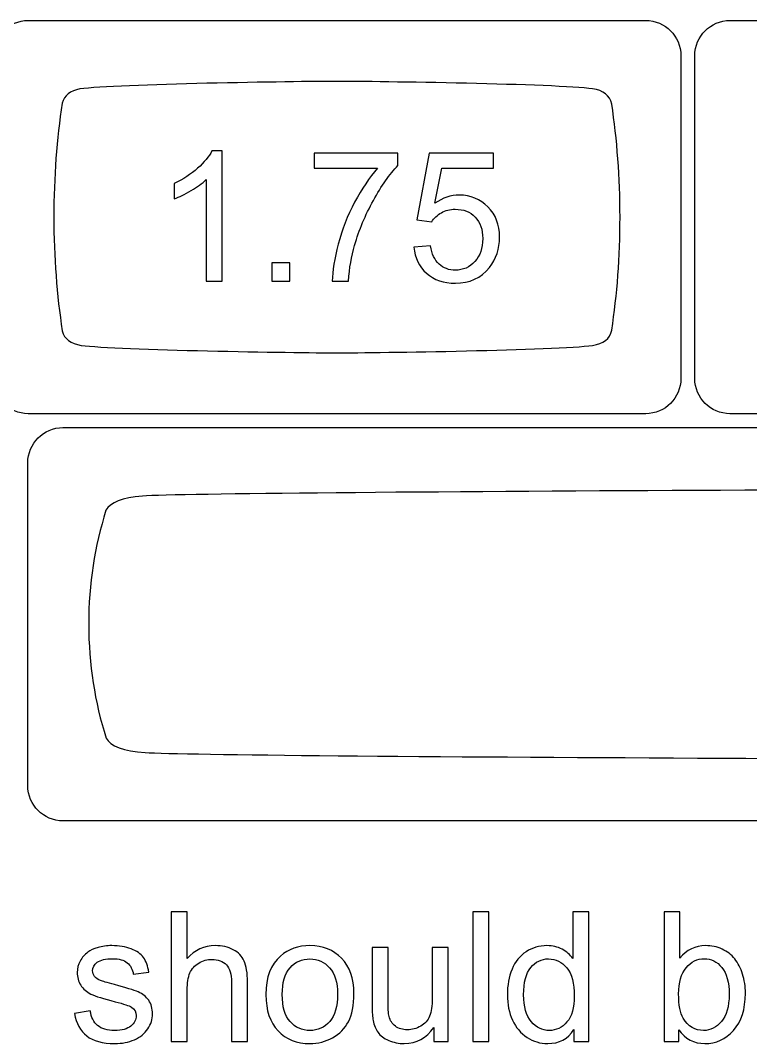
# Model space of a CAD drawing. Header units: millimetres. Extents: x -3 to 616, y -3 to 391.
# Drawn here: x 322.87 to 357.04, y 342.76 to 390.63 of the extents above; entities that cross this region are included whole.
import ezdxf

# ---------------------------------------------------------------- set-up
doc = ezdxf.new("R2010")
doc.units = ezdxf.units.MM
doc.header["$MEASUREMENT"] = 0
doc.layers.add('Templates', color=7, linetype='Continuous')

msp = doc.modelspace()

# ---------------------------------------------------------------- linework, layer by layer
at = {"layer": 'Templates'}
for points, knots in [([(323.229, 372.227), (323.229, 372.227), (352.136, 372.227), (352.136, 372.227), (352.136, 372.227), (353.042, 372.227), (353.782, 372.968), (353.782, 373.873), (353.782, 373.873), (353.782, 373.873), (353.782, 388.981), (353.782, 388.981), (353.782, 388.981), (353.782, 389.886), (353.042, 390.627), (352.136, 390.627), (352.136, 390.627), (352.136, 390.627), (323.229, 390.627), (323.229, 390.627), (323.229, 390.627), (322.323, 390.627), (321.582, 389.886), (321.582, 388.981), (321.582, 388.981), (321.582, 388.981), (321.582, 373.873), (321.582, 373.873), (321.582, 373.873), (321.582, 372.968), (322.323, 372.227), (323.229, 372.227)], [0, 0, 0, 0, 0.111111, 0.111111, 0.111111, 0.111111, 0.222222, 0.222222, 0.222222, 0.222222, 0.333333, 0.333333, 0.333333, 0.333333, 0.444444, 0.444444, 0.444444, 0.444444, 0.555556, 0.555556, 0.555556, 0.555556, 0.666667, 0.666667, 0.666667, 0.666667, 0.777778, 0.777778, 0.777778, 0.777778, 1, 1, 1, 1]), ([(356.079, 372.227), (356.079, 372.227), (389.586, 372.227), (389.586, 372.227), (389.586, 372.227), (390.492, 372.227), (391.232, 372.968), (391.232, 373.873), (391.232, 373.873), (391.232, 373.873), (391.232, 388.981), (391.232, 388.981), (391.232, 388.981), (391.232, 389.886), (390.492, 390.627), (389.586, 390.627), (389.586, 390.627), (389.586, 390.627), (356.079, 390.627), (356.079, 390.627), (356.079, 390.627), (355.173, 390.627), (354.432, 389.886), (354.432, 388.981), (354.432, 388.981), (354.432, 388.981), (354.432, 373.873), (354.432, 373.873), (354.432, 373.873), (354.432, 372.968), (355.173, 372.227), (356.079, 372.227)], [0, 0, 0, 0, 0.111111, 0.111111, 0.111111, 0.111111, 0.222222, 0.222222, 0.222222, 0.222222, 0.333333, 0.333333, 0.333333, 0.333333, 0.444444, 0.444444, 0.444444, 0.444444, 0.555556, 0.555556, 0.555556, 0.555556, 0.666667, 0.666667, 0.666667, 0.666667, 0.777778, 0.777778, 0.777778, 0.777778, 1, 1, 1, 1]), ([(337.682, 387.776), (339.555, 387.776), (347.98, 387.654), (349.645, 387.428), (349.645, 387.428), (349.645, 387.428), (349.645, 387.428), (349.645, 387.428), (349.645, 387.428), (350.151, 387.355), (350.452, 387.123), (350.543, 386.718), (350.543, 386.718), (350.794, 385.065), (350.932, 383.284), (350.932, 381.426), (350.932, 381.426), (350.933, 379.568), (350.796, 377.786), (350.546, 376.134), (350.546, 376.134), (350.455, 375.729), (350.154, 375.497), (349.65, 375.424), (349.65, 375.424), (347.984, 375.199), (339.547, 375.076), (337.686, 375.077), (337.686, 375.077), (335.824, 375.077), (327.383, 375.2), (325.717, 375.426), (325.717, 375.426), (325.717, 375.426), (325.717, 375.426), (325.717, 375.426), (325.717, 375.426), (325.225, 375.497), (324.927, 375.719), (324.827, 376.103), (324.827, 376.103), (324.572, 377.765), (324.433, 379.557), (324.433, 381.428), (324.433, 381.428), (324.432, 383.299), (324.571, 385.094), (324.825, 386.757), (324.825, 386.757), (324.921, 387.124), (325.2, 387.342), (325.656, 387.422), (325.656, 387.422), (327.338, 387.652), (335.81, 387.777), (337.682, 387.776)], [0, 0, 0, 0, 0.066667, 0.066667, 0.066667, 0.066667, 0.133333, 0.133333, 0.133333, 0.133333, 0.2, 0.2, 0.2, 0.2, 0.266667, 0.266667, 0.266667, 0.266667, 0.333333, 0.333333, 0.333333, 0.333333, 0.4, 0.4, 0.4, 0.4, 0.466667, 0.466667, 0.466667, 0.466667, 0.533333, 0.533333, 0.533333, 0.533333, 0.6, 0.6, 0.6, 0.6, 0.666667, 0.666667, 0.666667, 0.666667, 0.733333, 0.733333, 0.733333, 0.733333, 0.8, 0.8, 0.8, 0.8, 0.866667, 0.866667, 0.866667, 0.866667, 1, 1, 1, 1]), ([(332.305, 378.434), (332.305, 378.434), (331.56, 378.434), (331.56, 378.434), (331.56, 378.434), (331.56, 378.434), (331.56, 383.178), (331.56, 383.178), (331.56, 383.178), (331.381, 383.006), (331.146, 382.835), (330.855, 382.665), (330.855, 382.665), (330.564, 382.494), (330.302, 382.365), (330.07, 382.281), (330.07, 382.281), (330.07, 382.281), (330.07, 383), (330.07, 383), (330.07, 383), (330.487, 383.195), (330.851, 383.432), (331.162, 383.712), (331.162, 383.712), (331.474, 383.99), (331.696, 384.259), (331.826, 384.522), (331.826, 384.522), (331.826, 384.522), (332.305, 384.522), (332.305, 384.522), (332.305, 384.522), (332.305, 384.522), (332.305, 378.434), (332.305, 378.434)], [0, 0, 0, 0, 0.1, 0.1, 0.1, 0.1, 0.2, 0.2, 0.2, 0.2, 0.3, 0.3, 0.3, 0.3, 0.4, 0.4, 0.4, 0.4, 0.5, 0.5, 0.5, 0.5, 0.6, 0.6, 0.6, 0.6, 0.7, 0.7, 0.7, 0.7, 0.8, 0.8, 0.8, 0.8, 1, 1, 1, 1]), ([(336.615, 383.709), (336.615, 383.709), (336.615, 384.42), (336.615, 384.42), (336.615, 384.42), (336.615, 384.42), (340.535, 384.42), (340.535, 384.42), (340.535, 384.42), (340.535, 384.42), (340.535, 383.844), (340.535, 383.844), (340.535, 383.844), (340.15, 383.434), (339.766, 382.887), (339.388, 382.206), (339.388, 382.206), (339.008, 381.524), (338.716, 380.823), (338.509, 380.102), (338.509, 380.102), (338.36, 379.595), (338.264, 379.038), (338.224, 378.434), (338.224, 378.434), (338.224, 378.434), (337.462, 378.434), (337.462, 378.434), (337.462, 378.434), (337.47, 378.911), (337.563, 379.488), (337.742, 380.164), (337.742, 380.164), (337.922, 380.841), (338.177, 381.493), (338.511, 382.121), (338.511, 382.121), (338.846, 382.749), (339.201, 383.278), (339.578, 383.709), (339.578, 383.709), (339.578, 383.709), (336.615, 383.709), (336.615, 383.709)], [0, 0, 0, 0, 0.083333, 0.083333, 0.083333, 0.083333, 0.166667, 0.166667, 0.166667, 0.166667, 0.25, 0.25, 0.25, 0.25, 0.333333, 0.333333, 0.333333, 0.333333, 0.416667, 0.416667, 0.416667, 0.416667, 0.5, 0.5, 0.5, 0.5, 0.583333, 0.583333, 0.583333, 0.583333, 0.666667, 0.666667, 0.666667, 0.666667, 0.75, 0.75, 0.75, 0.75, 0.833333, 0.833333, 0.833333, 0.833333, 1, 1, 1, 1]), ([(341.281, 380.026), (341.281, 380.026), (342.06, 380.085), (342.06, 380.085), (342.06, 380.085), (342.118, 379.705), (342.252, 379.42), (342.461, 379.228), (342.461, 379.228), (342.67, 379.038), (342.925, 378.942), (343.226, 378.942), (343.226, 378.942), (343.588, 378.942), (343.892, 379.078), (344.139, 379.347), (344.139, 379.347), (344.384, 379.618), (344.507, 379.976), (344.507, 380.422), (344.507, 380.422), (344.507, 380.847), (344.39, 381.181), (344.154, 381.427), (344.154, 381.427), (343.919, 381.673), (343.607, 381.795), (343.219, 381.795), (343.219, 381.795), (342.977, 381.795), (342.762, 381.74), (342.57, 381.63), (342.57, 381.63), (342.379, 381.52), (342.23, 381.378), (342.12, 381.203), (342.12, 381.203), (342.12, 381.203), (341.417, 381.304), (341.417, 381.304), (341.417, 381.304), (341.417, 381.304), (342.001, 384.42), (342.001, 384.42), (342.001, 384.42), (342.001, 384.42), (345.007, 384.42), (345.007, 384.42), (345.007, 384.42), (345.007, 384.42), (345.007, 383.709), (345.007, 383.709), (345.007, 383.709), (345.007, 383.709), (342.595, 383.709), (342.595, 383.709), (342.595, 383.709), (342.595, 383.709), (342.272, 382.073), (342.272, 382.073), (342.272, 382.073), (342.635, 382.329), (343.016, 382.456), (343.414, 382.456), (343.414, 382.456), (343.941, 382.456), (344.387, 382.272), (344.75, 381.905), (344.75, 381.905), (345.112, 381.538), (345.295, 381.067), (345.295, 380.491), (345.295, 380.491), (345.295, 379.943), (345.135, 379.468), (344.816, 379.069), (344.816, 379.069), (344.428, 378.578), (343.898, 378.332), (343.226, 378.332), (343.226, 378.332), (342.676, 378.332), (342.227, 378.488), (341.878, 378.797), (341.878, 378.797), (341.53, 379.106), (341.331, 379.515), (341.281, 380.026)], [0, 0, 0, 0, 0.043478, 0.043478, 0.043478, 0.043478, 0.086957, 0.086957, 0.086957, 0.086957, 0.130435, 0.130435, 0.130435, 0.130435, 0.173913, 0.173913, 0.173913, 0.173913, 0.217391, 0.217391, 0.217391, 0.217391, 0.26087, 0.26087, 0.26087, 0.26087, 0.304348, 0.304348, 0.304348, 0.304348, 0.347826, 0.347826, 0.347826, 0.347826, 0.391304, 0.391304, 0.391304, 0.391304, 0.434783, 0.434783, 0.434783, 0.434783, 0.478261, 0.478261, 0.478261, 0.478261, 0.521739, 0.521739, 0.521739, 0.521739, 0.565217, 0.565217, 0.565217, 0.565217, 0.608696, 0.608696, 0.608696, 0.608696, 0.652174, 0.652174, 0.652174, 0.652174, 0.695652, 0.695652, 0.695652, 0.695652, 0.73913, 0.73913, 0.73913, 0.73913, 0.782609, 0.782609, 0.782609, 0.782609, 0.826087, 0.826087, 0.826087, 0.826087, 0.869565, 0.869565, 0.869565, 0.869565, 0.913043, 0.913043, 0.913043, 0.913043, 1, 1, 1, 1]), ([(334.635, 378.434), (334.635, 378.434), (334.635, 379.281), (334.635, 379.281), (334.635, 379.281), (334.635, 379.281), (335.482, 379.281), (335.482, 379.281), (335.482, 379.281), (335.482, 379.281), (335.482, 378.434), (335.482, 378.434), (335.482, 378.434), (335.482, 378.434), (334.635, 378.434), (334.635, 378.434)], [0, 0, 0, 0, 0.2, 0.2, 0.2, 0.2, 0.4, 0.4, 0.4, 0.4, 0.6, 0.6, 0.6, 0.6, 1, 1, 1, 1]), ([(324.86, 353.177), (324.86, 353.177), (436.568, 353.177), (436.568, 353.177), (436.568, 353.177), (437.473, 353.177), (438.214, 353.918), (438.214, 354.823), (438.214, 354.823), (438.214, 354.823), (438.214, 369.931), (438.214, 369.931), (438.214, 369.931), (438.214, 370.836), (437.473, 371.577), (436.568, 371.577), (436.568, 371.577), (436.568, 371.577), (324.86, 371.577), (324.86, 371.577), (324.86, 371.577), (323.955, 371.577), (323.214, 370.836), (323.214, 369.931), (323.214, 369.931), (323.214, 369.931), (323.214, 354.823), (323.214, 354.823), (323.214, 354.823), (323.214, 353.918), (323.955, 353.177), (324.86, 353.177)], [0, 0, 0, 0, 0.111111, 0.111111, 0.111111, 0.111111, 0.222222, 0.222222, 0.222222, 0.222222, 0.333333, 0.333333, 0.333333, 0.333333, 0.444444, 0.444444, 0.444444, 0.444444, 0.555556, 0.555556, 0.555556, 0.555556, 0.666667, 0.666667, 0.666667, 0.666667, 0.777778, 0.777778, 0.777778, 0.777778, 1, 1, 1, 1]), ([(380.714, 368.726), (384.567, 368.726), (429.288, 368.604), (432.714, 368.378), (432.714, 368.378), (432.714, 368.378), (432.714, 368.378), (432.714, 368.378), (432.714, 368.378), (433.755, 368.305), (434.376, 368.073), (434.562, 367.668), (434.562, 367.668), (435.08, 366.015), (435.363, 364.233), (435.364, 362.376), (435.364, 362.376), (435.364, 360.518), (435.083, 358.736), (434.568, 357.084), (434.568, 357.084), (434.381, 356.679), (433.763, 356.447), (432.724, 356.374), (432.724, 356.374), (429.296, 356.149), (384.552, 356.026), (380.72, 356.027), (380.72, 356.027), (376.888, 356.027), (332.135, 356.15), (328.707, 356.376), (328.707, 356.376), (328.707, 356.376), (328.707, 356.376), (328.707, 356.376), (328.707, 356.376), (327.695, 356.447), (327.081, 356.669), (326.876, 357.053), (326.876, 357.053), (326.352, 358.715), (326.065, 360.507), (326.064, 362.378), (326.064, 362.378), (326.063, 364.249), (326.348, 366.044), (326.872, 367.707), (326.872, 367.707), (327.07, 368.074), (327.643, 368.292), (328.581, 368.372), (328.581, 368.372), (332.044, 368.602), (376.86, 368.727), (380.714, 368.726)], [0, 0, 0, 0, 0.066667, 0.066667, 0.066667, 0.066667, 0.133333, 0.133333, 0.133333, 0.133333, 0.2, 0.2, 0.2, 0.2, 0.266667, 0.266667, 0.266667, 0.266667, 0.333333, 0.333333, 0.333333, 0.333333, 0.4, 0.4, 0.4, 0.4, 0.466667, 0.466667, 0.466667, 0.466667, 0.533333, 0.533333, 0.533333, 0.533333, 0.6, 0.6, 0.6, 0.6, 0.666667, 0.666667, 0.666667, 0.666667, 0.733333, 0.733333, 0.733333, 0.733333, 0.8, 0.8, 0.8, 0.8, 0.866667, 0.866667, 0.866667, 0.866667, 1, 1, 1, 1]), ([(329.931, 342.851), (329.931, 342.851), (329.931, 348.913), (329.931, 348.913), (329.931, 348.913), (329.931, 348.913), (330.676, 348.913), (330.676, 348.913), (330.676, 348.913), (330.676, 348.913), (330.676, 346.732), (330.676, 346.732), (330.676, 346.732), (331.021, 347.137), (331.457, 347.339), (331.985, 347.339), (331.985, 347.339), (332.308, 347.339), (332.589, 347.275), (332.829, 347.147), (332.829, 347.147), (333.068, 347.018), (333.238, 346.842), (333.341, 346.616), (333.341, 346.616), (333.444, 346.39), (333.495, 346.062), (333.495, 345.633), (333.495, 345.633), (333.495, 345.633), (333.495, 342.851), (333.495, 342.851), (333.495, 342.851), (333.495, 342.851), (332.75, 342.851), (332.75, 342.851), (332.75, 342.851), (332.75, 342.851), (332.75, 345.63), (332.75, 345.63), (332.75, 345.63), (332.75, 346.001), (332.67, 346.272), (332.51, 346.441), (332.51, 346.441), (332.349, 346.61), (332.123, 346.695), (331.83, 346.695), (331.83, 346.695), (331.611, 346.695), (331.405, 346.639), (331.212, 346.524), (331.212, 346.524), (331.019, 346.41), (330.882, 346.255), (330.798, 346.059), (330.798, 346.059), (330.717, 345.864), (330.676, 345.594), (330.676, 345.25), (330.676, 345.25), (330.676, 345.25), (330.676, 342.851), (330.676, 342.851), (330.676, 342.851), (330.676, 342.851), (329.931, 342.851), (329.931, 342.851)], [0, 0, 0, 0, 0.055556, 0.055556, 0.055556, 0.055556, 0.111111, 0.111111, 0.111111, 0.111111, 0.166667, 0.166667, 0.166667, 0.166667, 0.222222, 0.222222, 0.222222, 0.222222, 0.277778, 0.277778, 0.277778, 0.277778, 0.333333, 0.333333, 0.333333, 0.333333, 0.388889, 0.388889, 0.388889, 0.388889, 0.444444, 0.444444, 0.444444, 0.444444, 0.5, 0.5, 0.5, 0.5, 0.555556, 0.555556, 0.555556, 0.555556, 0.611111, 0.611111, 0.611111, 0.611111, 0.666667, 0.666667, 0.666667, 0.666667, 0.722222, 0.722222, 0.722222, 0.722222, 0.777778, 0.777778, 0.777778, 0.777778, 0.833333, 0.833333, 0.833333, 0.833333, 0.888889, 0.888889, 0.888889, 0.888889, 1, 1, 1, 1]), ([(344.04, 342.851), (344.04, 342.851), (344.04, 348.913), (344.04, 348.913), (344.04, 348.913), (344.04, 348.913), (344.785, 348.913), (344.785, 348.913), (344.785, 348.913), (344.785, 348.913), (344.785, 342.851), (344.785, 342.851), (344.785, 342.851), (344.785, 342.851), (344.04, 342.851), (344.04, 342.851)], [0, 0, 0, 0, 0.2, 0.2, 0.2, 0.2, 0.4, 0.4, 0.4, 0.4, 0.6, 0.6, 0.6, 0.6, 1, 1, 1, 1]), ([(348.774, 342.851), (348.774, 342.851), (348.774, 343.409), (348.774, 343.409), (348.774, 343.409), (348.496, 342.975), (348.087, 342.758), (347.547, 342.758), (347.547, 342.758), (347.197, 342.758), (346.875, 342.854), (346.583, 343.047), (346.583, 343.047), (346.289, 343.239), (346.062, 343.509), (345.9, 343.853), (345.9, 343.853), (345.739, 344.199), (345.659, 344.595), (345.659, 345.044), (345.659, 345.044), (345.659, 345.482), (345.732, 345.878), (345.877, 346.235), (345.877, 346.235), (346.024, 346.591), (346.243, 346.864), (346.535, 347.054), (346.535, 347.054), (346.826, 347.244), (347.153, 347.339), (347.513, 347.339), (347.513, 347.339), (347.778, 347.339), (348.014, 347.282), (348.22, 347.171), (348.22, 347.171), (348.426, 347.059), (348.594, 346.912), (348.724, 346.733), (348.724, 346.733), (348.724, 346.733), (348.724, 348.913), (348.724, 348.913), (348.724, 348.913), (348.724, 348.913), (349.469, 348.913), (349.469, 348.913), (349.469, 348.913), (349.469, 348.913), (349.469, 342.851), (349.469, 342.851), (349.469, 342.851), (349.469, 342.851), (348.774, 342.851), (348.774, 342.851)], [0, 0, 0, 0, 0.066667, 0.066667, 0.066667, 0.066667, 0.133333, 0.133333, 0.133333, 0.133333, 0.2, 0.2, 0.2, 0.2, 0.266667, 0.266667, 0.266667, 0.266667, 0.333333, 0.333333, 0.333333, 0.333333, 0.4, 0.4, 0.4, 0.4, 0.466667, 0.466667, 0.466667, 0.466667, 0.533333, 0.533333, 0.533333, 0.533333, 0.6, 0.6, 0.6, 0.6, 0.666667, 0.666667, 0.666667, 0.666667, 0.733333, 0.733333, 0.733333, 0.733333, 0.8, 0.8, 0.8, 0.8, 0.866667, 0.866667, 0.866667, 0.866667, 1, 1, 1, 1]), ([(353.685, 342.851), (353.685, 342.851), (352.991, 342.851), (352.991, 342.851), (352.991, 342.851), (352.991, 342.851), (352.991, 348.913), (352.991, 348.913), (352.991, 348.913), (352.991, 348.913), (353.736, 348.913), (353.736, 348.913), (353.736, 348.913), (353.736, 348.913), (353.736, 346.75), (353.736, 346.75), (353.736, 346.75), (354.05, 347.142), (354.451, 347.339), (354.939, 347.339), (354.939, 347.339), (355.209, 347.339), (355.466, 347.285), (355.707, 347.176), (355.707, 347.176), (355.948, 347.068), (356.146, 346.914), (356.303, 346.718), (356.303, 346.718), (356.458, 346.52), (356.581, 346.283), (356.668, 346.005), (356.668, 346.005), (356.757, 345.728), (356.801, 345.431), (356.801, 345.115), (356.801, 345.115), (356.801, 344.364), (356.614, 343.783), (356.243, 343.373), (356.243, 343.373), (355.871, 342.963), (355.425, 342.758), (354.904, 342.758), (354.904, 342.758), (354.386, 342.758), (353.98, 342.974), (353.685, 343.404), (353.685, 343.404), (353.685, 343.404), (353.685, 342.851), (353.685, 342.851)], [0, 0, 0, 0, 0.071429, 0.071429, 0.071429, 0.071429, 0.142857, 0.142857, 0.142857, 0.142857, 0.214286, 0.214286, 0.214286, 0.214286, 0.285714, 0.285714, 0.285714, 0.285714, 0.357143, 0.357143, 0.357143, 0.357143, 0.428571, 0.428571, 0.428571, 0.428571, 0.5, 0.5, 0.5, 0.5, 0.571429, 0.571429, 0.571429, 0.571429, 0.642857, 0.642857, 0.642857, 0.642857, 0.714286, 0.714286, 0.714286, 0.714286, 0.785714, 0.785714, 0.785714, 0.785714, 0.857143, 0.857143, 0.857143, 0.857143, 1, 1, 1, 1]), ([(325.401, 344.164), (325.401, 344.164), (326.138, 344.282), (326.138, 344.282), (326.138, 344.282), (326.179, 343.987), (326.294, 343.761), (326.483, 343.603), (326.483, 343.603), (326.672, 343.447), (326.938, 343.368), (327.276, 343.368), (327.276, 343.368), (327.619, 343.368), (327.873, 343.437), (328.04, 343.577), (328.04, 343.577), (328.205, 343.715), (328.288, 343.879), (328.288, 344.066), (328.288, 344.066), (328.288, 344.234), (328.213, 344.367), (328.065, 344.463), (328.065, 344.463), (327.961, 344.529), (327.707, 344.612), (327.303, 344.715), (327.303, 344.715), (326.758, 344.852), (326.382, 344.971), (326.17, 345.071), (326.17, 345.071), (325.96, 345.173), (325.8, 345.311), (325.692, 345.489), (325.692, 345.489), (325.583, 345.665), (325.528, 345.861), (325.528, 346.076), (325.528, 346.076), (325.528, 346.272), (325.573, 346.452), (325.662, 346.619), (325.662, 346.619), (325.752, 346.785), (325.874, 346.924), (326.028, 347.034), (326.028, 347.034), (326.143, 347.118), (326.301, 347.19), (326.5, 347.25), (326.5, 347.25), (326.701, 347.309), (326.914, 347.339), (327.142, 347.339), (327.142, 347.339), (327.487, 347.339), (327.789, 347.289), (328.048, 347.189), (328.048, 347.189), (328.309, 347.09), (328.501, 346.955), (328.625, 346.785), (328.625, 346.785), (328.748, 346.615), (328.834, 346.387), (328.881, 346.102), (328.881, 346.102), (328.881, 346.102), (328.153, 346.001), (328.153, 346.001), (328.153, 346.001), (328.12, 346.229), (328.024, 346.409), (327.866, 346.537), (327.866, 346.537), (327.708, 346.665), (327.485, 346.729), (327.196, 346.729), (327.196, 346.729), (326.856, 346.729), (326.612, 346.673), (326.466, 346.56), (326.466, 346.56), (326.321, 346.447), (326.248, 346.314), (326.248, 346.163), (326.248, 346.163), (326.248, 346.067), (326.277, 345.98), (326.338, 345.902), (326.338, 345.902), (326.399, 345.823), (326.493, 345.757), (326.623, 345.704), (326.623, 345.704), (326.698, 345.676), (326.915, 345.613), (327.279, 345.514), (327.279, 345.514), (327.804, 345.374), (328.171, 345.259), (328.38, 345.17), (328.38, 345.17), (328.589, 345.081), (328.752, 344.95), (328.871, 344.78), (328.871, 344.78), (328.991, 344.609), (329.05, 344.398), (329.05, 344.144), (329.05, 344.144), (329.05, 343.897), (328.978, 343.664), (328.833, 343.445), (328.833, 343.445), (328.687, 343.227), (328.479, 343.057), (328.206, 342.937), (328.206, 342.937), (327.933, 342.817), (327.623, 342.758), (327.279, 342.758), (327.279, 342.758), (326.709, 342.758), (326.273, 342.877), (325.974, 343.112), (325.974, 343.112), (325.675, 343.349), (325.484, 343.699), (325.401, 344.164)], [0, 0, 0, 0, 0.029412, 0.029412, 0.029412, 0.029412, 0.058824, 0.058824, 0.058824, 0.058824, 0.088235, 0.088235, 0.088235, 0.088235, 0.117647, 0.117647, 0.117647, 0.117647, 0.147059, 0.147059, 0.147059, 0.147059, 0.176471, 0.176471, 0.176471, 0.176471, 0.205882, 0.205882, 0.205882, 0.205882, 0.235294, 0.235294, 0.235294, 0.235294, 0.264706, 0.264706, 0.264706, 0.264706, 0.294118, 0.294118, 0.294118, 0.294118, 0.323529, 0.323529, 0.323529, 0.323529, 0.352941, 0.352941, 0.352941, 0.352941, 0.382353, 0.382353, 0.382353, 0.382353, 0.411765, 0.411765, 0.411765, 0.411765, 0.441176, 0.441176, 0.441176, 0.441176, 0.470588, 0.470588, 0.470588, 0.470588, 0.5, 0.5, 0.5, 0.5, 0.529412, 0.529412, 0.529412, 0.529412, 0.558824, 0.558824, 0.558824, 0.558824, 0.588235, 0.588235, 0.588235, 0.588235, 0.617647, 0.617647, 0.617647, 0.617647, 0.647059, 0.647059, 0.647059, 0.647059, 0.676471, 0.676471, 0.676471, 0.676471, 0.705882, 0.705882, 0.705882, 0.705882, 0.735294, 0.735294, 0.735294, 0.735294, 0.764706, 0.764706, 0.764706, 0.764706, 0.794118, 0.794118, 0.794118, 0.794118, 0.823529, 0.823529, 0.823529, 0.823529, 0.852941, 0.852941, 0.852941, 0.852941, 0.882353, 0.882353, 0.882353, 0.882353, 0.911765, 0.911765, 0.911765, 0.911765, 0.941176, 0.941176, 0.941176, 0.941176, 1, 1, 1, 1]), ([(334.36, 345.048), (334.36, 345.86), (334.586, 346.461), (335.039, 346.852), (335.039, 346.852), (335.416, 347.176), (335.877, 347.339), (336.42, 347.339), (336.42, 347.339), (337.023, 347.339), (337.517, 347.141), (337.9, 346.746), (337.9, 346.746), (338.283, 346.352), (338.475, 345.806), (338.475, 345.11), (338.475, 345.11), (338.475, 344.546), (338.39, 344.103), (338.221, 343.78), (338.221, 343.78), (338.051, 343.457), (337.805, 343.205), (337.48, 343.026), (337.48, 343.026), (337.157, 342.847), (336.803, 342.758), (336.42, 342.758), (336.42, 342.758), (335.805, 342.758), (335.308, 342.954), (334.929, 343.348), (334.929, 343.348), (334.549, 343.742), (334.36, 344.309), (334.36, 345.048)], [0, 0, 0, 0, 0.1, 0.1, 0.1, 0.1, 0.2, 0.2, 0.2, 0.2, 0.3, 0.3, 0.3, 0.3, 0.4, 0.4, 0.4, 0.4, 0.5, 0.5, 0.5, 0.5, 0.6, 0.6, 0.6, 0.6, 0.7, 0.7, 0.7, 0.7, 0.8, 0.8, 0.8, 0.8, 1, 1, 1, 1]), ([(342.218, 342.851), (342.218, 342.851), (342.218, 343.505), (342.218, 343.505), (342.218, 343.505), (341.877, 343.006), (341.414, 342.758), (340.828, 342.758), (340.828, 342.758), (340.57, 342.758), (340.329, 342.808), (340.105, 342.906), (340.105, 342.906), (339.88, 343.006), (339.714, 343.131), (339.605, 343.28), (339.605, 343.28), (339.496, 343.431), (339.42, 343.615), (339.376, 343.832), (339.376, 343.832), (339.347, 343.979), (339.331, 344.21), (339.331, 344.526), (339.331, 344.526), (339.331, 344.526), (339.331, 347.245), (339.331, 347.245), (339.331, 347.245), (339.331, 347.245), (340.076, 347.245), (340.076, 347.245), (340.076, 347.245), (340.076, 347.245), (340.076, 344.814), (340.076, 344.814), (340.076, 344.814), (340.076, 344.426), (340.092, 344.164), (340.122, 344.03), (340.122, 344.03), (340.168, 343.833), (340.267, 343.681), (340.419, 343.569), (340.419, 343.569), (340.57, 343.458), (340.757, 343.402), (340.979, 343.402), (340.979, 343.402), (341.202, 343.402), (341.411, 343.458), (341.606, 343.572), (341.606, 343.572), (341.801, 343.687), (341.939, 343.843), (342.021, 344.039), (342.021, 344.039), (342.101, 344.236), (342.142, 344.522), (342.142, 344.896), (342.142, 344.896), (342.142, 344.896), (342.142, 347.245), (342.142, 347.245), (342.142, 347.245), (342.142, 347.245), (342.887, 347.245), (342.887, 347.245), (342.887, 347.245), (342.887, 347.245), (342.887, 342.851), (342.887, 342.851), (342.887, 342.851), (342.887, 342.851), (342.218, 342.851), (342.218, 342.851)], [0, 0, 0, 0, 0.05, 0.05, 0.05, 0.05, 0.1, 0.1, 0.1, 0.1, 0.15, 0.15, 0.15, 0.15, 0.2, 0.2, 0.2, 0.2, 0.25, 0.25, 0.25, 0.25, 0.3, 0.3, 0.3, 0.3, 0.35, 0.35, 0.35, 0.35, 0.4, 0.4, 0.4, 0.4, 0.45, 0.45, 0.45, 0.45, 0.5, 0.5, 0.5, 0.5, 0.55, 0.55, 0.55, 0.55, 0.6, 0.6, 0.6, 0.6, 0.65, 0.65, 0.65, 0.65, 0.7, 0.7, 0.7, 0.7, 0.75, 0.75, 0.75, 0.75, 0.8, 0.8, 0.8, 0.8, 0.85, 0.85, 0.85, 0.85, 0.9, 0.9, 0.9, 0.9, 1, 1, 1, 1]), ([(335.122, 345.047), (335.122, 344.485), (335.245, 344.065), (335.49, 343.787), (335.49, 343.787), (335.737, 343.507), (336.046, 343.368), (336.42, 343.368), (336.42, 343.368), (336.79, 343.368), (337.098, 343.507), (337.345, 343.788), (337.345, 343.788), (337.59, 344.069), (337.713, 344.497), (337.713, 345.071), (337.713, 345.071), (337.713, 345.613), (337.589, 346.023), (337.342, 346.301), (337.342, 346.301), (337.095, 346.581), (336.787, 346.72), (336.42, 346.72), (336.42, 346.72), (336.046, 346.72), (335.737, 346.582), (335.49, 346.304), (335.49, 346.304), (335.245, 346.026), (335.122, 345.607), (335.122, 345.047)], [0, 0, 0, 0, 0.111111, 0.111111, 0.111111, 0.111111, 0.222222, 0.222222, 0.222222, 0.222222, 0.333333, 0.333333, 0.333333, 0.333333, 0.444444, 0.444444, 0.444444, 0.444444, 0.555556, 0.555556, 0.555556, 0.555556, 0.666667, 0.666667, 0.666667, 0.666667, 0.777778, 0.777778, 0.777778, 0.777778, 1, 1, 1, 1]), ([(346.421, 345.043), (346.421, 344.481), (346.539, 344.062), (346.778, 343.784), (346.778, 343.784), (347.015, 343.506), (347.296, 343.368), (347.619, 343.368), (347.619, 343.368), (347.945, 343.368), (348.221, 343.5), (348.45, 343.766), (348.45, 343.766), (348.677, 344.031), (348.791, 344.436), (348.791, 344.981), (348.791, 344.981), (348.791, 345.579), (348.676, 346.019), (348.443, 346.3), (348.443, 346.3), (348.211, 346.581), (347.925, 346.72), (347.585, 346.72), (347.585, 346.72), (347.253, 346.72), (346.977, 346.586), (346.754, 346.317), (346.754, 346.317), (346.532, 346.047), (346.421, 345.623), (346.421, 345.043)], [0, 0, 0, 0, 0.111111, 0.111111, 0.111111, 0.111111, 0.222222, 0.222222, 0.222222, 0.222222, 0.333333, 0.333333, 0.333333, 0.333333, 0.444444, 0.444444, 0.444444, 0.444444, 0.555556, 0.555556, 0.555556, 0.555556, 0.666667, 0.666667, 0.666667, 0.666667, 0.777778, 0.777778, 0.777778, 0.777778, 1, 1, 1, 1]), ([(353.676, 345.081), (353.676, 344.556), (353.748, 344.176), (353.891, 343.942), (353.891, 343.942), (354.125, 343.56), (354.441, 343.368), (354.841, 343.368), (354.841, 343.368), (355.167, 343.368), (355.447, 343.509), (355.683, 343.791), (355.683, 343.791), (355.92, 344.073), (356.039, 344.494), (356.039, 345.053), (356.039, 345.053), (356.039, 345.625), (355.926, 346.047), (355.699, 346.32), (355.699, 346.32), (355.471, 346.592), (355.196, 346.729), (354.874, 346.729), (354.874, 346.729), (354.549, 346.729), (354.268, 346.588), (354.032, 346.306), (354.032, 346.306), (353.795, 346.023), (353.676, 345.616), (353.676, 345.081)], [0, 0, 0, 0, 0.111111, 0.111111, 0.111111, 0.111111, 0.222222, 0.222222, 0.222222, 0.222222, 0.333333, 0.333333, 0.333333, 0.333333, 0.444444, 0.444444, 0.444444, 0.444444, 0.555556, 0.555556, 0.555556, 0.555556, 0.666667, 0.666667, 0.666667, 0.666667, 0.777778, 0.777778, 0.777778, 0.777778, 1, 1, 1, 1])]:
    msp.add_open_spline(points, degree=3, knots=knots, dxfattribs=at)

doc.saveas('drawing.dxf')
